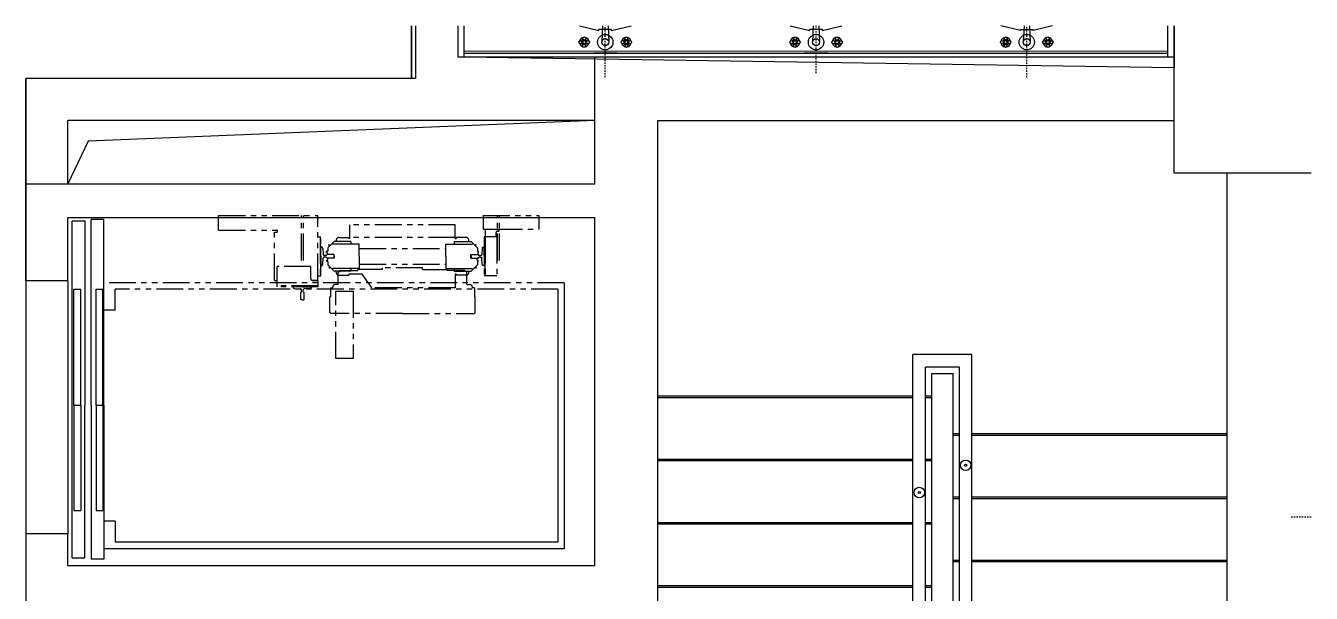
# Model space of a CAD drawing. Header units: millimetres. Extents: x 1372008 to 1411040, y -1003 to 26332.
# Drawn here: x 1385665 to 1391765, y 23640 to 26332 of the extents above; entities that cross this region are included whole.
import ezdxf

# ---------------------------------------------------------------- set-up
doc = ezdxf.new("R2010")
doc.units = ezdxf.units.MM
doc.linetypes.add('DASHDOT2', pattern=[12.7, 6.35, -3.175, 0, -3.175])
doc.linetypes.add('PHANTOMX2', pattern=[127, 63.5, -12.7, 12.7, -12.7, 12.7, -12.7])
for name, color, linetype in [('Baca', 7, 'Continuous'), ('Divar-komek', 7, 'Continuous'), ('Kafel', 7, 'Continuous'), ('Lift', 7, 'Continuous'), ('Meheccer', 7, 'Continuous'), ('Pillekan', 7, 'Continuous'), ('plita 2', 7, 'Continuous'), ('Santexnika', 7, 'Continuous'), ('sutun1', 7, 'Continuous')]:
    doc.layers.add(name, color=color, linetype=linetype)
doc.layers.add('Guzgu', color=165, linetype='Continuous', lineweight=5, true_color=0x385ca8)

msp = doc.modelspace()

# ---------------------------------------------------------------- linework, layer by layer
at = {"layer": 'Baca'}
msp.add_lwpolyline([(1388365.2, 25882.4), (1385961.3, 25784.4), (1385865.2, 25582.4)], dxfattribs=at)
at = {"layer": 'Divar-komek'}
for p, q in [((1387515.2, 26332.4), (1387515.2, 26082.4)), ((1387715.2, 26332.4), (1387715.2, 26182.4)), ((1388365.2, 26182.4), (1387715.2, 26182.4)), ((1387515.2, 26082.4), (1385665.2, 26082.4)), ((1385665.2, 25582.4), (1385665.2, 26082.4)), ((1388365.2, 25882.4), (1385865.2, 25882.4)), ((1385865.2, 25582.4), (1385865.2, 25882.4))]:
    msp.add_line(p, q, dxfattribs=at)
at = {"layer": 'Guzgu'}
msp.add_line((1391085.2, 26212.4), (1387745.2, 26212.4), dxfattribs=at)
at = {"layer": 'Kafel'}
for p, q in [((1387495.2, 26082.4), (1387495.2, 26332.4)), ((1387745.2, 26182.4), (1387745.2, 26332.4)), ((1391085.2, 26182.4), (1391085.2, 26332.4))]:
    msp.add_line(p, q, dxfattribs=at)
at = {"layer": 'Lift'}
for p, q in [((1385885.2, 25407.4), (1385945.2, 25407.4)), ((1385885.2, 23807.4), (1385885.2, 25407.4)), ((1385945.2, 25407.4), (1385945.2, 24532.4)), ((1386035.2, 25412.4), (1385975.2, 25412.4)), ((1385975.2, 24532.4), (1385975.2, 25412.4)), ((1386035.2, 24532.4), (1386035.2, 25412.4)), ((1386580.7, 25362.4), (1386580.7, 25432.4)), ((1385894.2, 24532.4), (1385894.2, 25082.4)), ((1385894.2, 25082.4), (1385926.2, 25082.4)), ((1385926.2, 24532.4), (1385926.2, 25082.4)), ((1385999.2, 25082.4), (1386031.2, 25082.4)), ((1385999.2, 24532.4), (1385999.2, 25082.4)), ((1386031.2, 24532.4), (1386031.2, 25082.4)), ((1386090.2, 24982.4), (1386090.2, 25082.4)), ((1388190.2, 25082.4), (1388190.2, 23882.4)), ((1388220.2, 25113.4), (1388220.2, 23851.4)), ((1386090.2, 24982.4), (1386035.2, 24982.4)), ((1385894.2, 24532.4), (1385894.2, 24032.4)), ((1385894.2, 24532.4), (1385926.2, 24532.4)), ((1385926.2, 24532.4), (1385926.2, 24032.4)), ((1385945.2, 23807.4), (1385945.2, 24532.4)), ((1385975.2, 24532.4), (1385975.2, 23802.4)), ((1385999.2, 24532.4), (1386031.2, 24532.4)), ((1385999.2, 24532.4), (1385999.2, 24032.4)), ((1386031.2, 24532.4), (1386031.2, 24032.4)), ((1386035.2, 24532.4), (1386035.2, 23802.4)), ((1385894.2, 24032.4), (1385926.2, 24032.4)), ((1385999.2, 24032.4), (1386031.2, 24032.4)), ((1386090.2, 23982.4), (1386035.2, 23982.4)), ((1386090.2, 23982.4), (1386090.2, 23882.4)), ((1388220.2, 23851.4), (1386035.2, 23851.4)), ((1388190.2, 23882.4), (1386090.2, 23882.4)), ((1385885.2, 23807.4), (1385945.2, 23807.4)), ((1386035.2, 23802.4), (1385975.2, 23802.4))]:
    msp.add_line(p, q, dxfattribs=at)
at = {"layer": 'Lift', "linetype": 'PHANTOMX2', "ltscale": 2}
for p, q in [((1386580.7, 25432.4), (1387050.7, 25432.4)), ((1386973.2, 25219.1), (1386973.2, 25432.4)), ((1386983.2, 25219.1), (1386983.2, 25432.4)), ((1387050.7, 25124.4), (1387050.7, 25432.4)), ((1387703.2, 25388.4), (1387203.2, 25388.4)), ((1387203.2, 25322.4), (1387203.2, 25388.4)), ((1387703.2, 25322.4), (1387703.2, 25388.4)), ((1387835.2, 25432.4), (1387835.2, 25367.4)), ((1387835.2, 25432.4), (1388100.2, 25432.4)), ((1387903.2, 25219.1), (1387903.2, 25432.4)), ((1387913.2, 25219.1), (1387913.2, 25432.4)), ((1388100.2, 25432.4), (1388100.2, 25367.4)), ((1386580.7, 25362.4), (1386855.7, 25362.4)), ((1386845.7, 25352.4), (1386855.7, 25352.4)), ((1386845.7, 25124.4), (1386845.7, 25352.4)), ((1387050.7, 25330.9), (1387066.2, 25330.9)), ((1387061.7, 25330.9), (1387061.7, 25145.9)), ((1387066.2, 25145.9), (1387066.2, 25330.9)), ((1387153.2, 25328.4), (1387198.2, 25328.4)), ((1387198.2, 25328.4), (1387198.2, 25322.4)), ((1387203.2, 25322.4), (1387198.2, 25322.4)), ((1387703.2, 25328.4), (1387203.2, 25328.4)), ((1387203.2, 25322.4), (1387203.2, 25328.4)), ((1387703.2, 25322.4), (1387703.2, 25328.4)), ((1387703.2, 25322.4), (1387708.2, 25322.4)), ((1387708.2, 25328.4), (1387708.2, 25322.4)), ((1387753.2, 25328.4), (1387708.2, 25328.4)), ((1387835.2, 25367.4), (1387845.2, 25367.4)), ((1387840.2, 25330.9), (1387840.2, 25145.9)), ((1387845.2, 25330.9), (1387840.2, 25330.9)), ((1387844.7, 25145.9), (1387844.7, 25330.9)), ((1387845.2, 25367.4), (1387845.2, 25330.9)), ((1387845.2, 25367.4), (1387895.2, 25367.4)), ((1387895.2, 25330.9), (1387845.2, 25330.9)), ((1387845.2, 25330.9), (1387845.2, 25148.4)), ((1387895.2, 25367.4), (1388100.2, 25367.4)), ((1387895.2, 25347.4), (1387895.2, 25330.9)), ((1387900.2, 25330.9), (1387895.2, 25330.9)), ((1387900.2, 25330.9), (1387900.2, 25145.9)), ((1387905.2, 25357.4), (1387910.2, 25357.4)), ((1387910.2, 25367.4), (1387910.2, 25357.4)), ((1387066.2, 25238.4), (1387066.2, 25282.9)), ((1387066.2, 25282.9), (1387066.7, 25282.9)), ((1387074.7, 25275.5), (1387076.9, 25247)), ((1387098.2, 25262.9), (1387093.2, 25262.9)), ((1387093.2, 25256.9), (1387093.2, 25262.9)), ((1387096.2, 25256.9), (1387093.2, 25256.9)), ((1387096.2, 25256.9), (1387096.2, 25246.9)), ((1387098.2, 25278.4), (1387128.2, 25308.4)), ((1387098.2, 25278.4), (1387098.2, 25262.9)), ((1387248.2, 25295.9), (1387105.2, 25295.9)), ((1387105.2, 25285.4), (1387105.2, 25295.9)), ((1387208.2, 25308.4), (1387128.2, 25308.4)), ((1387138.2, 25308.4), (1387138.2, 25313.4)), ((1387208.2, 25308.4), (1387208.2, 25295.9)), ((1387248.2, 25238.4), (1387248.2, 25295.9)), ((1387248.2, 25275.9), (1387658.2, 25275.9)), ((1387658.2, 25238.4), (1387658.2, 25295.9)), ((1387658.2, 25295.9), (1387801.2, 25295.9)), ((1387698.2, 25308.4), (1387698.2, 25295.9)), ((1387698.2, 25308.4), (1387778.2, 25308.4)), ((1387768.2, 25308.4), (1387768.2, 25313.4)), ((1387808.2, 25278.4), (1387778.2, 25308.4)), ((1387801.2, 25285.4), (1387801.2, 25295.9)), ((1387808.2, 25278.4), (1387808.2, 25262.9)), ((1387808.2, 25262.9), (1387813.2, 25262.9)), ((1387810.2, 25256.9), (1387810.2, 25246.9)), ((1387810.2, 25256.9), (1387813.2, 25256.9)), ((1387813.2, 25256.9), (1387813.2, 25262.9)), ((1387831.7, 25275.5), (1387829.5, 25247)), ((1387840.2, 25282.9), (1387839.7, 25282.9)), ((1387840.2, 25238.4), (1387840.2, 25282.9)), ((1387066.2, 25238.4), (1387066.2, 25193.9)), ((1387066.2, 25193.9), (1387066.7, 25193.9)), ((1387074.7, 25201.2), (1387076.9, 25229.8)), ((1387090.9, 25242.4), (1387081.9, 25242.4)), ((1387090.9, 25234.4), (1387081.9, 25234.4)), ((1387094.8, 25246.3), (1387090.9, 25242.4)), ((1387094.8, 25230.4), (1387090.9, 25234.4)), ((1387099.2, 25219.9), (1387094.2, 25219.9)), ((1387094.2, 25213.9), (1387094.2, 25219.9)), ((1387098.2, 25213.9), (1387094.2, 25213.9)), ((1387127.2, 25246.3), (1387094.8, 25246.3)), ((1387127.2, 25230.4), (1387094.8, 25230.4)), ((1387129.2, 25246.9), (1387096.2, 25246.9)), ((1387098.2, 25213.9), (1387098.2, 25198.4)), ((1387098.2, 25198.4), (1387128.2, 25168.4)), ((1387129.2, 25229.9), (1387099.2, 25229.9)), ((1387099.2, 25223.4), (1387099.2, 25229.9)), ((1387099.2, 25219.9), (1387099.2, 25223.4)), ((1387127.2, 25246.3), (1387128.2, 25245.3)), ((1387127.2, 25230.4), (1387128.2, 25231.4)), ((1387128.2, 25238.4), (1387128.2, 25245.3)), ((1387128.2, 25238.4), (1387128.2, 25231.4)), ((1387129.2, 25229.9), (1387129.2, 25246.9)), ((1387248.2, 25238.4), (1387248.2, 25180.9)), ((1387248.2, 25200.9), (1387658.2, 25200.9)), ((1387658.2, 25238.4), (1387658.2, 25180.9)), ((1387777.2, 25246.9), (1387810.2, 25246.9)), ((1387777.2, 25229.9), (1387777.2, 25246.9)), ((1387777.2, 25229.9), (1387807.2, 25229.9)), ((1387779.2, 25246.3), (1387778.2, 25245.3)), ((1387778.2, 25238.4), (1387778.2, 25245.3)), ((1387778.2, 25238.4), (1387778.2, 25231.4)), ((1387779.2, 25230.4), (1387778.2, 25231.4)), ((1387808.2, 25198.4), (1387778.2, 25168.4)), ((1387779.2, 25246.3), (1387811.6, 25246.3)), ((1387779.2, 25230.4), (1387811.6, 25230.4)), ((1387807.2, 25223.4), (1387807.2, 25229.9)), ((1387807.2, 25219.9), (1387807.2, 25223.4)), ((1387807.2, 25219.9), (1387812.2, 25219.9)), ((1387808.2, 25213.9), (1387808.2, 25198.4)), ((1387808.2, 25213.9), (1387812.2, 25213.9)), ((1387811.6, 25246.3), (1387815.5, 25242.4)), ((1387811.6, 25230.4), (1387815.5, 25234.4)), ((1387812.2, 25213.9), (1387812.2, 25219.9)), ((1387815.5, 25242.4), (1387824.5, 25242.4)), ((1387815.5, 25234.4), (1387824.5, 25234.4)), ((1387831.7, 25201.2), (1387829.5, 25229.8)), ((1387840.2, 25193.9), (1387839.7, 25193.9)), ((1387840.2, 25238.4), (1387840.2, 25193.9)), ((1387018.2, 25189.4), (1386858.2, 25189.4)), ((1386858.2, 25094.4), (1386858.2, 25189.4)), ((1387018.2, 25131.4), (1387018.2, 25189.4)), ((1387050.7, 25145.9), (1387066.2, 25145.9)), ((1387105.2, 25191.4), (1387105.2, 25180.9)), ((1387248.2, 25180.9), (1387105.2, 25180.9)), ((1387208.2, 25168.4), (1387128.2, 25168.4)), ((1387138.2, 25163.4), (1387138.2, 25168.4)), ((1387148.2, 25104.4), (1387148.2, 25161.9)), ((1387153.2, 25166.9), (1387157.3, 25166.9)), ((1387153.2, 25148.4), (1387198.2, 25148.4)), ((1387157.3, 25170.4), (1387157.3, 25166.9)), ((1387157.3, 25170.4), (1387241.3, 25170.4)), ((1387261, 25154.4), (1387198.2, 25154.4)), ((1387198.2, 25154.4), (1387198.2, 25148.4)), ((1387208.2, 25180.9), (1387208.2, 25168.4)), ((1387241.3, 25174.9), (1387241.8, 25175.4)), ((1387241.3, 25170.4), (1387241.3, 25174.9)), ((1387358.2, 25175.4), (1387241.8, 25175.4)), ((1387308.2, 25088.4), (1387261, 25154.4)), ((1387548.2, 25183.4), (1387358.2, 25183.4)), ((1387358.2, 25175.4), (1387358.2, 25183.4)), ((1387548.2, 25175.4), (1387548.2, 25183.4)), ((1387548.2, 25175.4), (1387664.6, 25175.4)), ((1387658.2, 25180.9), (1387801.2, 25180.9)), ((1387665.1, 25174.9), (1387664.6, 25175.4)), ((1387665.1, 25170.4), (1387665.1, 25174.9)), ((1387749.1, 25170.4), (1387665.1, 25170.4)), ((1387698.2, 25180.9), (1387698.2, 25168.4)), ((1387698.2, 25168.4), (1387778.2, 25168.4)), ((1387703.2, 25154.4), (1387703.2, 25088.4)), ((1387708.2, 25154.4), (1387703.2, 25154.4)), ((1387708.2, 25154.4), (1387708.2, 25148.4)), ((1387753.2, 25148.4), (1387708.2, 25148.4)), ((1387749.1, 25170.4), (1387749.1, 25166.9)), ((1387753.2, 25166.9), (1387749.1, 25166.9)), ((1387758.2, 25104.4), (1387758.2, 25161.9)), ((1387768.2, 25163.4), (1387768.2, 25168.4)), ((1387801.2, 25191.4), (1387801.2, 25180.9)), ((1387900.2, 25145.9), (1387840.2, 25145.9)), ((1388220.2, 25113.4), (1386035.2, 25113.4)), ((1388190.2, 25082.4), (1386090.2, 25082.4)), ((1386845.7, 25124.4), (1386858.2, 25124.4)), ((1387053.2, 25098.9), (1386858.2, 25098.9)), ((1387053.2, 25094.4), (1386858.2, 25094.4)), ((1386978.2, 25094.4), (1386933.7, 25094.4)), ((1386933.7, 25094.4), (1386933.7, 25093.8)), ((1386941.1, 25085.9), (1386969.6, 25083.6)), ((1386974.2, 25069.7), (1386974.2, 25078.6)), ((1386978.2, 25094.4), (1387022.7, 25094.4)), ((1386982.2, 25069.7), (1386982.2, 25078.6)), ((1387015.3, 25085.9), (1386986.8, 25083.6)), ((1387022.7, 25094.4), (1387022.7, 25093.8)), ((1387053.2, 25124.4), (1387025.2, 25124.4)), ((1387025.7, 25124.4), (1387050.7, 25124.4)), ((1387053.2, 25094.4), (1387053.2, 25124.4)), ((1387111.2, 25089.4), (1387111.2, 25064.7)), ((1387111.2, 25089.4), (1387120.7, 25089.4)), ((1387148.2, 25104.4), (1387135.7, 25104.4)), ((1387703.2, 25088.4), (1387308.2, 25088.4)), ((1387758.2, 25104.4), (1387770.7, 25104.4)), ((1387795.2, 25089.4), (1387785.7, 25089.4)), ((1387795.2, 25089.4), (1387795.2, 25064.7)), ((1386970.3, 25065.8), (1386974.2, 25069.7)), ((1386970.3, 25033.4), (1386970.3, 25065.8)), ((1386970.3, 25033.4), (1386971.3, 25032.4)), ((1386978.2, 25032.4), (1386971.3, 25032.4)), ((1386978.2, 25032.4), (1386985.1, 25032.4)), ((1386986.1, 25065.8), (1386982.2, 25069.7)), ((1386986.1, 25033.4), (1386985.1, 25032.4)), ((1386986.1, 25033.4), (1386986.1, 25065.8)), ((1387111.2, 25046.7), (1387108.2, 25046.7)), ((1387108.2, 24969.7), (1387108.2, 25046.7)), ((1387111.2, 25064.7), (1387111.2, 25046.7)), ((1387795.2, 25064.7), (1387795.2, 25046.7)), ((1387795.2, 25046.7), (1387798.2, 25046.7)), ((1387798.2, 24969.7), (1387798.2, 25046.7)), ((1387111.2, 24969.7), (1387108.2, 24969.7)), ((1387111.2, 24969.7), (1387111.2, 24966.7)), ((1387453.2, 24966.7), (1387111.2, 24966.7)), ((1387453.2, 24966.7), (1387795.2, 24966.7)), ((1387795.2, 24969.7), (1387795.2, 24966.7)), ((1387795.2, 24969.7), (1387798.2, 24969.7))]:
    msp.add_line(p, q, dxfattribs=at)
msp.add_lwpolyline([(1387136.7, 24753.4), (1387136.7, 25073.4), (1387219.7, 25073.4), (1387219.7, 24753.4)], close=True, dxfattribs=at)
for centre, radius, start, end in [((1386855.7, 25357.4), 5, -90, 90), ((1387153.2, 25313.4), 15, 109.47122, 180), ((1387153.2, 25313.4), 15, 90, 109.47122), ((1387753.2, 25313.4), 15, 0, 90), ((1387905.2, 25347.4), 10, 90, 180), ((1387066.7, 25274.9), 8, 4.51769, 90), ((1387066.7, 25201.9), 8, -90, -4.51769), ((1387081.9, 25247.4), 5, -175.48231, -90), ((1387081.9, 25229.4), 5, 90, 175.48231), ((1387153.2, 25163.4), 15, 180, -109.47122), ((1387153.2, 25161.9), 5, 90, 180), ((1387153.2, 25163.4), 15, -109.47122, -90), ((1387753.2, 25161.9), 5, 0, 90), ((1387753.2, 25163.4), 15, -90, 0), ((1386941.7, 25093.8), 8, 180, -94.51769), ((1386969.2, 25078.6), 5, 0, 85.48231), ((1386987.2, 25078.6), 5, 94.51769, 180), ((1387014.7, 25093.8), 8, -85.48231, 0), ((1387025.2, 25131.4), 7, 180, -90), ((1387135.7, 25089.4), 15, 90, 180), ((1387770.7, 25089.4), 15, 0, 90)]:
    msp.add_arc(centre, radius, start, end, dxfattribs=at)
at = {"layer": 'Lift', "linetype": 'PHANTOMX2', "ltscale": 2, "extrusion": (0, 0, -1)}
for centre, major_axis, start_param, end_param in [((1387839.7, 25274.9), (5.66, -5.66), 2.435043, 3.926991), ((1387824.5, 25247.4), (3.54, -3.54), 5.576636, 0.785398), ((1387824.5, 25229.4), (-3.54, -3.54), 2.356194, 3.848142), ((1387839.7, 25201.9), (5.66, -5.66), 0.785398, 2.277346)]:
    msp.add_ellipse(centre, major_axis=major_axis, ratio=1, start_param=start_param, end_param=end_param, dxfattribs=at)
at = {"layer": 'Meheccer'}
for p, q in [((1387745.2, 26202.4), (1391085.2, 26202.4)), ((1389875.2, 22610.5), (1389875.2, 24772.4)), ((1390155.2, 24772.4), (1389875.2, 24772.4)), ((1390155.2, 20892.4), (1390155.2, 24772.4)), ((1389935.2, 22657.9), (1389935.2, 24712.4)), ((1390095.2, 24712.4), (1389935.2, 24712.4)), ((1390095.2, 20952.4), (1390095.2, 24712.4))]:
    msp.add_line(p, q, dxfattribs=at)
for centre, radius in [((1390125.2, 24247.2), 25), ((1390125.2, 24247.2), 5), ((1389905.2, 24117.9), 25), ((1389905.2, 24117.9), 5)]:
    msp.add_circle(centre, radius, dxfattribs=at)
at = {"layer": 'Pillekan'}
for p, q in [((1389965.2, 22681.5), (1389965.2, 24682.4)), ((1389965.2, 24682.4), (1390065.2, 24682.4)), ((1390065.2, 20982.4), (1390065.2, 24682.4)), ((1389875.2, 24574.6), (1388665.2, 24574.6)), ((1389875.2, 24567.5), (1388665.2, 24567.5)), ((1389965.2, 24574.6), (1389935.2, 24574.6)), ((1389965.2, 24567.5), (1389935.2, 24567.5)), ((1390065.2, 24397.2), (1390095.2, 24397.2)), ((1390065.2, 24390.1), (1390095.2, 24390.1)), ((1390155.2, 24397.2), (1391365.2, 24397.2)), ((1390155.2, 24390.1), (1391365.2, 24390.1)), ((1389875.2, 24274.6), (1388665.2, 24274.6)), ((1389875.2, 24267.5), (1388665.2, 24267.5)), ((1389965.2, 24274.6), (1389935.2, 24274.6)), ((1389965.2, 24267.5), (1389935.2, 24267.5)), ((1390065.2, 24097.2), (1390095.2, 24097.2)), ((1390155.2, 24097.2), (1391365.2, 24097.2)), ((1390065.2, 24090.1), (1390095.2, 24090.1)), ((1390155.2, 24090.1), (1391365.2, 24090.1)), ((1389875.2, 23974.6), (1388665.2, 23974.6)), ((1389965.2, 23974.6), (1389935.2, 23974.6)), ((1389875.2, 23967.5), (1388665.2, 23967.5)), ((1389965.2, 23967.5), (1389935.2, 23967.5)), ((1390065.2, 23797.2), (1390095.2, 23797.2)), ((1390065.2, 23790.1), (1390095.2, 23790.1)), ((1390155.2, 23797.2), (1391365.2, 23797.2)), ((1390155.2, 23790.1), (1391365.2, 23790.1)), ((1389875.2, 23674.6), (1388665.2, 23674.6)), ((1389965.2, 23674.6), (1389935.2, 23674.6)), ((1389875.2, 23667.5), (1388665.2, 23667.5)), ((1389965.2, 23667.5), (1389935.2, 23667.5))]:
    msp.add_line(p, q, dxfattribs=at)
at = {"layer": 'plita 2'}
msp.add_line((1385865.2, 25122.4), (1385865.2, 23922.4), dxfattribs=at)
at = {"layer": 'Santexnika'}
for p, q in [((1388445.3, 26314.6), (1388385.1, 26314.6)), ((1388385.1, 26310.2), (1388385.1, 26314.6)), ((1388445.3, 26314.6), (1388385.1, 26314.6)), ((1388385.1, 26310.2), (1388385.1, 26314.6)), ((1388445.3, 26314.6), (1388385.1, 26314.6)), ((1388385.1, 26310.2), (1388385.1, 26314.6)), ((1388445.3, 26314.6), (1388385.1, 26314.6)), ((1388385.1, 26310.2), (1388385.1, 26314.6)), ((1388445.3, 26314.6), (1388385.1, 26314.6)), ((1388385.1, 26310.2), (1388385.1, 26314.6)), ((1388445.3, 26314.6), (1388385.1, 26314.6)), ((1388385.1, 26310.2), (1388385.1, 26314.6)), ((1388445.3, 26314.6), (1388385.1, 26314.6)), ((1388385.1, 26310.2), (1388385.1, 26314.6)), ((1388445.3, 26314.6), (1388385.1, 26314.6)), ((1388385.1, 26310.2), (1388385.1, 26314.6)), ((1388402.1, 26332.4), (1388398.7, 26254.4)), ((1388402.1, 26332.4), (1388398.7, 26254.4)), ((1388402.1, 26332.4), (1388398.7, 26254.4)), ((1388402.1, 26332.4), (1388398.7, 26254.4)), ((1388402.1, 26332.4), (1388398.7, 26254.4)), ((1388402.1, 26332.4), (1388398.7, 26254.4)), ((1388402.1, 26332.4), (1388398.7, 26254.4)), ((1388402.1, 26332.4), (1388398.7, 26254.4)), ((1388428.3, 26332.4), (1388431.7, 26254.4)), ((1388428.3, 26332.4), (1388431.7, 26254.4)), ((1388428.3, 26332.4), (1388431.7, 26254.4)), ((1388428.3, 26332.4), (1388431.7, 26254.4)), ((1388428.3, 26332.4), (1388431.7, 26254.4)), ((1388428.3, 26332.4), (1388431.7, 26254.4)), ((1388428.3, 26332.4), (1388431.7, 26254.4)), ((1388428.3, 26332.4), (1388431.7, 26254.4)), ((1388445.3, 26310.2), (1388445.3, 26314.6)), ((1388445.3, 26310.2), (1388445.3, 26314.6)), ((1388445.3, 26310.2), (1388445.3, 26314.6)), ((1388445.3, 26310.2), (1388445.3, 26314.6)), ((1388445.3, 26310.2), (1388445.3, 26314.6)), ((1388445.3, 26310.2), (1388445.3, 26314.6)), ((1388445.3, 26310.2), (1388445.3, 26314.6)), ((1388445.3, 26310.2), (1388445.3, 26314.6)), ((1389445.3, 26314.6), (1389385.1, 26314.6)), ((1389385.1, 26310.2), (1389385.1, 26314.6)), ((1389445.3, 26314.6), (1389385.1, 26314.6)), ((1389385.1, 26310.2), (1389385.1, 26314.6)), ((1389445.3, 26314.6), (1389385.1, 26314.6)), ((1389385.1, 26310.2), (1389385.1, 26314.6)), ((1389445.3, 26314.6), (1389385.1, 26314.6)), ((1389385.1, 26310.2), (1389385.1, 26314.6)), ((1389445.3, 26314.6), (1389385.1, 26314.6)), ((1389385.1, 26310.2), (1389385.1, 26314.6)), ((1389445.3, 26314.6), (1389385.1, 26314.6)), ((1389385.1, 26310.2), (1389385.1, 26314.6)), ((1389445.3, 26314.6), (1389385.1, 26314.6)), ((1389385.1, 26310.2), (1389385.1, 26314.6)), ((1389445.3, 26314.6), (1389385.1, 26314.6)), ((1389385.1, 26310.2), (1389385.1, 26314.6)), ((1389402.1, 26332.4), (1389398.7, 26254.4)), ((1389402.1, 26332.4), (1389398.7, 26254.4)), ((1389402.1, 26332.4), (1389398.7, 26254.4)), ((1389402.1, 26332.4), (1389398.7, 26254.4)), ((1389402.1, 26332.4), (1389398.7, 26254.4)), ((1389402.1, 26332.4), (1389398.7, 26254.4)), ((1389402.1, 26332.4), (1389398.7, 26254.4)), ((1389402.1, 26332.4), (1389398.7, 26254.4)), ((1389428.3, 26332.4), (1389431.7, 26254.4)), ((1389428.3, 26332.4), (1389431.7, 26254.4)), ((1389428.3, 26332.4), (1389431.7, 26254.4)), ((1389428.3, 26332.4), (1389431.7, 26254.4)), ((1389428.3, 26332.4), (1389431.7, 26254.4)), ((1389428.3, 26332.4), (1389431.7, 26254.4)), ((1389428.3, 26332.4), (1389431.7, 26254.4)), ((1389428.3, 26332.4), (1389431.7, 26254.4)), ((1389445.3, 26310.2), (1389445.3, 26314.6)), ((1389445.3, 26310.2), (1389445.3, 26314.6)), ((1389445.3, 26310.2), (1389445.3, 26314.6)), ((1389445.3, 26310.2), (1389445.3, 26314.6)), ((1389445.3, 26310.2), (1389445.3, 26314.6)), ((1389445.3, 26310.2), (1389445.3, 26314.6)), ((1389445.3, 26310.2), (1389445.3, 26314.6)), ((1389445.3, 26310.2), (1389445.3, 26314.6)), ((1390385.1, 26314.6), (1390445.3, 26314.6)), ((1390385.1, 26310.2), (1390385.1, 26314.6)), ((1390385.1, 26314.6), (1390445.3, 26314.6)), ((1390385.1, 26310.2), (1390385.1, 26314.6)), ((1390385.1, 26314.6), (1390445.3, 26314.6)), ((1390385.1, 26310.2), (1390385.1, 26314.6)), ((1390385.1, 26314.6), (1390445.3, 26314.6)), ((1390385.1, 26310.2), (1390385.1, 26314.6)), ((1390385.1, 26314.6), (1390445.3, 26314.6)), ((1390385.1, 26310.2), (1390385.1, 26314.6)), ((1390385.1, 26314.6), (1390445.3, 26314.6)), ((1390385.1, 26310.2), (1390385.1, 26314.6)), ((1390385.1, 26314.6), (1390445.3, 26314.6)), ((1390385.1, 26310.2), (1390385.1, 26314.6)), ((1390385.1, 26314.6), (1390445.3, 26314.6)), ((1390385.1, 26310.2), (1390385.1, 26314.6)), ((1390402.1, 26332.4), (1390398.7, 26254.4)), ((1390402.1, 26332.4), (1390398.7, 26254.4)), ((1390402.1, 26332.4), (1390398.7, 26254.4)), ((1390402.1, 26332.4), (1390398.7, 26254.4)), ((1390402.1, 26332.4), (1390398.7, 26254.4)), ((1390402.1, 26332.4), (1390398.7, 26254.4)), ((1390402.1, 26332.4), (1390398.7, 26254.4)), ((1390402.1, 26332.4), (1390398.7, 26254.4)), ((1390428.3, 26332.4), (1390431.7, 26254.4)), ((1390428.3, 26332.4), (1390431.7, 26254.4)), ((1390428.3, 26332.4), (1390431.7, 26254.4)), ((1390428.3, 26332.4), (1390431.7, 26254.4)), ((1390428.3, 26332.4), (1390431.7, 26254.4)), ((1390428.3, 26332.4), (1390431.7, 26254.4)), ((1390428.3, 26332.4), (1390431.7, 26254.4)), ((1390428.3, 26332.4), (1390431.7, 26254.4)), ((1390445.3, 26310.2), (1390445.3, 26314.6)), ((1390445.3, 26310.2), (1390445.3, 26314.6)), ((1390445.3, 26310.2), (1390445.3, 26314.6)), ((1390445.3, 26310.2), (1390445.3, 26314.6)), ((1390445.3, 26310.2), (1390445.3, 26314.6)), ((1390445.3, 26310.2), (1390445.3, 26314.6)), ((1390445.3, 26310.2), (1390445.3, 26314.6)), ((1390445.3, 26310.2), (1390445.3, 26314.6)), ((1388303.6, 26250), (1388307.6, 26250)), ((1388304.1, 26257.8), (1388307.6, 26257.8)), ((1388307.6, 26246.7), (1388307.6, 26262)), ((1388322.8, 26262), (1388307.6, 26262)), ((1388322.8, 26246.7), (1388307.6, 26246.7)), ((1388311.7, 26265.9), (1388311.7, 26262)), ((1388311.7, 26243.7), (1388311.7, 26246.7)), ((1388319.5, 26265.5), (1388319.5, 26262)), ((1388319.5, 26242.1), (1388319.5, 26246.7)), ((1388322.8, 26246.7), (1388322.8, 26262)), ((1388326.3, 26257.8), (1388322.8, 26257.8)), ((1388326.8, 26250), (1388322.8, 26250)), ((1388503.6, 26250), (1388507.6, 26250)), ((1388504.1, 26257.8), (1388507.6, 26257.8)), ((1388507.6, 26246.7), (1388507.6, 26262)), ((1388507.6, 26262), (1388522.8, 26262)), ((1388507.6, 26246.7), (1388522.8, 26246.7)), ((1388510.9, 26265.5), (1388510.9, 26262)), ((1388510.9, 26242.1), (1388510.9, 26246.7)), ((1388518.7, 26265.9), (1388518.7, 26262)), ((1388518.7, 26243.7), (1388518.7, 26246.7)), ((1388522.8, 26246.7), (1388522.8, 26262)), ((1388526.3, 26257.8), (1388522.8, 26257.8)), ((1388526.8, 26250), (1388522.8, 26250)), ((1389303.6, 26250), (1389307.6, 26250)), ((1389304.1, 26257.8), (1389307.6, 26257.8)), ((1389307.6, 26246.7), (1389307.6, 26262)), ((1389322.8, 26262), (1389307.6, 26262)), ((1389322.8, 26246.7), (1389307.6, 26246.7)), ((1389311.7, 26265.9), (1389311.7, 26262)), ((1389311.7, 26243.7), (1389311.7, 26246.7)), ((1389319.5, 26265.5), (1389319.5, 26262)), ((1389319.5, 26242.1), (1389319.5, 26246.7)), ((1389322.8, 26246.7), (1389322.8, 26262)), ((1389326.3, 26257.8), (1389322.8, 26257.8)), ((1389326.8, 26250), (1389322.8, 26250)), ((1389503.6, 26250), (1389507.6, 26250)), ((1389504.1, 26257.8), (1389507.6, 26257.8)), ((1389507.6, 26246.7), (1389507.6, 26262)), ((1389507.6, 26262), (1389522.8, 26262)), ((1389507.6, 26246.7), (1389522.8, 26246.7)), ((1389510.9, 26265.5), (1389510.9, 26262)), ((1389510.9, 26242.1), (1389510.9, 26246.7)), ((1389518.7, 26265.9), (1389518.7, 26262)), ((1389518.7, 26243.7), (1389518.7, 26246.7)), ((1389522.8, 26246.7), (1389522.8, 26262)), ((1389526.3, 26257.8), (1389522.8, 26257.8)), ((1389526.8, 26250), (1389522.8, 26250)), ((1390303.6, 26250), (1390307.6, 26250)), ((1390304.1, 26257.8), (1390307.6, 26257.8)), ((1390307.6, 26246.7), (1390307.6, 26262)), ((1390322.8, 26262), (1390307.6, 26262)), ((1390322.8, 26246.7), (1390307.6, 26246.7)), ((1390311.7, 26265.9), (1390311.7, 26262)), ((1390311.7, 26243.7), (1390311.7, 26246.7)), ((1390319.5, 26265.5), (1390319.5, 26262)), ((1390319.5, 26242.1), (1390319.5, 26246.7)), ((1390322.8, 26246.7), (1390322.8, 26262)), ((1390326.3, 26257.8), (1390322.8, 26257.8)), ((1390326.8, 26250), (1390322.8, 26250)), ((1390503.6, 26250), (1390507.6, 26250)), ((1390504.1, 26257.8), (1390507.6, 26257.8)), ((1390507.6, 26246.7), (1390507.6, 26262)), ((1390507.6, 26262), (1390522.8, 26262)), ((1390507.6, 26246.7), (1390522.8, 26246.7)), ((1390510.9, 26265.5), (1390510.9, 26262)), ((1390510.9, 26242.1), (1390510.9, 26246.7)), ((1390518.7, 26265.9), (1390518.7, 26262)), ((1390518.7, 26243.7), (1390518.7, 26246.7)), ((1390522.8, 26246.7), (1390522.8, 26262)), ((1390526.3, 26257.8), (1390522.8, 26257.8)), ((1390526.8, 26250), (1390522.8, 26250)), ((1388471, 26202.4), (1388360.8, 26202.4)), ((1389471, 26202.4), (1389360.8, 26202.4)), ((1390359.4, 26202.4), (1390469.6, 26202.4))]:
    msp.add_line(p, q, dxfattribs=at)
at = {"layer": 'Santexnika', "color": 26, "linetype": 'DASHDOT2', "true_color": 0x791e15}
for p, q in [((1388415.2, 26088), (1388415.2, 26332.4)), ((1388415.2, 26088), (1388415.2, 26332.4)), ((1388415.2, 26088), (1388415.2, 26332.4)), ((1388415.2, 26088), (1388415.2, 26332.4)), ((1388415.2, 26088), (1388415.2, 26332.4)), ((1388415.2, 26088), (1388415.2, 26332.4)), ((1388415.2, 26088), (1388415.2, 26332.4)), ((1388415.2, 26088), (1388415.2, 26332.4)), ((1389415.2, 26108), (1389415.2, 26332.4)), ((1389415.2, 26108), (1389415.2, 26332.4)), ((1389415.2, 26108), (1389415.2, 26332.4)), ((1389415.2, 26108), (1389415.2, 26332.4)), ((1389415.2, 26108), (1389415.2, 26332.4)), ((1389415.2, 26108), (1389415.2, 26332.4)), ((1389415.2, 26108), (1389415.2, 26332.4)), ((1389415.2, 26108), (1389415.2, 26332.4)), ((1390415.2, 26088), (1390415.2, 26332.4)), ((1390415.2, 26088), (1390415.2, 26332.4)), ((1390415.2, 26088), (1390415.2, 26332.4)), ((1390415.2, 26088), (1390415.2, 26332.4)), ((1390415.2, 26088), (1390415.2, 26332.4)), ((1390415.2, 26088), (1390415.2, 26332.4)), ((1390415.2, 26088), (1390415.2, 26332.4)), ((1390415.2, 26088), (1390415.2, 26332.4)), ((1391669, 24002.4), (1391765.2, 24002.4)), ((1391669, 24002.4), (1391765.2, 24002.4)), ((1391669, 24002.4), (1391765.2, 24002.4)), ((1391669, 24002.4), (1391765.2, 24002.4)), ((1391669, 24002.4), (1391765.2, 24002.4)), ((1391669, 24002.4), (1391765.2, 24002.4)), ((1391669, 24002.4), (1391765.2, 24002.4)), ((1391669, 24002.4), (1391765.2, 24002.4))]:
    msp.add_line(p, q, dxfattribs=at)
at = {"layer": 'Santexnika'}
for points in [[(1388292.6, 26332.4), (1388385.1, 26310.2)], [(1388292.6, 26332.4), (1388385.1, 26310.2)], [(1388292.6, 26332.4), (1388385.1, 26310.2)], [(1388292.6, 26332.4), (1388385.1, 26310.2)], [(1388292.6, 26332.4), (1388385.1, 26310.2)], [(1388292.6, 26332.4), (1388385.1, 26310.2)], [(1388292.6, 26332.4), (1388385.1, 26310.2)], [(1388292.6, 26332.4), (1388385.1, 26310.2)], [(1388445.3, 26310.2), (1388537.8, 26332.4)], [(1388445.3, 26310.2), (1388537.8, 26332.4)], [(1388445.3, 26310.2), (1388537.8, 26332.4)], [(1388445.3, 26310.2), (1388537.8, 26332.4)], [(1388445.3, 26310.2), (1388537.8, 26332.4)], [(1388445.3, 26310.2), (1388537.8, 26332.4)], [(1388445.3, 26310.2), (1388537.8, 26332.4)], [(1388445.3, 26310.2), (1388537.8, 26332.4)], [(1389292.6, 26332.4), (1389385.1, 26310.2)], [(1389292.6, 26332.4), (1389385.1, 26310.2)], [(1389292.6, 26332.4), (1389385.1, 26310.2)], [(1389292.6, 26332.4), (1389385.1, 26310.2)], [(1389292.6, 26332.4), (1389385.1, 26310.2)], [(1389292.6, 26332.4), (1389385.1, 26310.2)], [(1389292.6, 26332.4), (1389385.1, 26310.2)], [(1389292.6, 26332.4), (1389385.1, 26310.2)], [(1389445.3, 26310.2), (1389537.8, 26332.4)], [(1389445.3, 26310.2), (1389537.8, 26332.4)], [(1389445.3, 26310.2), (1389537.8, 26332.4)], [(1389445.3, 26310.2), (1389537.8, 26332.4)], [(1389445.3, 26310.2), (1389537.8, 26332.4)], [(1389445.3, 26310.2), (1389537.8, 26332.4)], [(1389445.3, 26310.2), (1389537.8, 26332.4)], [(1389445.3, 26310.2), (1389537.8, 26332.4)], [(1390385.1, 26310.2), (1390292.6, 26332.4)], [(1390385.1, 26310.2), (1390292.6, 26332.4)], [(1390385.1, 26310.2), (1390292.6, 26332.4)], [(1390385.1, 26310.2), (1390292.6, 26332.4)], [(1390385.1, 26310.2), (1390292.6, 26332.4)], [(1390385.1, 26310.2), (1390292.6, 26332.4)], [(1390385.1, 26310.2), (1390292.6, 26332.4)], [(1390385.1, 26310.2), (1390292.6, 26332.4)], [(1390537.8, 26332.4), (1390445.3, 26310.2)], [(1390537.8, 26332.4), (1390445.3, 26310.2)], [(1390537.8, 26332.4), (1390445.3, 26310.2)], [(1390537.8, 26332.4), (1390445.3, 26310.2)], [(1390537.8, 26332.4), (1390445.3, 26310.2)], [(1390537.8, 26332.4), (1390445.3, 26310.2)], [(1390537.8, 26332.4), (1390445.3, 26310.2)], [(1390537.8, 26332.4), (1390445.3, 26310.2)]]:
    msp.add_lwpolyline(points, dxfattribs=at)
for centre, radius in [((1388297.6, 26254.4), 7.36), ((1388314.4, 26236.8), 7.36), ((1388315.2, 26254.4), 7.71), ((1388316, 26271.9), 7.36), ((1388332.8, 26254.4), 7.36), ((1388415.2, 26254.4), 36.4), ((1388415.2, 26254.4), 36.4), ((1388415.2, 26254.4), 36.4), ((1388415.2, 26254.4), 36.4), ((1388415.2, 26254.4), 36.4), ((1388415.2, 26254.4), 36.4), ((1388415.2, 26254.4), 36.4), ((1388415.2, 26254.4), 36.4), ((1388415.2, 26254.4), 16.5), ((1388497.6, 26254.4), 7.36), ((1388514.4, 26271.9), 7.36), ((1388515.2, 26254.4), 7.71), ((1388516, 26236.8), 7.36), ((1388532.8, 26254.4), 7.36), ((1389297.6, 26254.4), 7.36), ((1389314.4, 26236.8), 7.36), ((1389315.2, 26254.4), 7.71), ((1389316, 26271.9), 7.36), ((1389332.8, 26254.4), 7.36), ((1389415.2, 26254.4), 36.4), ((1389415.2, 26254.4), 36.4), ((1389415.2, 26254.4), 36.4), ((1389415.2, 26254.4), 36.4), ((1389415.2, 26254.4), 36.4), ((1389415.2, 26254.4), 36.4), ((1389415.2, 26254.4), 36.4), ((1389415.2, 26254.4), 36.4), ((1389415.2, 26254.4), 16.5), ((1389497.6, 26254.4), 7.36), ((1389514.4, 26271.9), 7.36), ((1389515.2, 26254.4), 7.71), ((1389516, 26236.8), 7.36), ((1389532.8, 26254.4), 7.36), ((1390297.6, 26254.4), 7.36), ((1390314.4, 26236.8), 7.36), ((1390315.2, 26254.4), 7.71), ((1390316, 26271.9), 7.36), ((1390332.8, 26254.4), 7.36), ((1390415.2, 26254.4), 36.4), ((1390415.2, 26254.4), 36.4), ((1390415.2, 26254.4), 36.4), ((1390415.2, 26254.4), 36.4), ((1390415.2, 26254.4), 36.4), ((1390415.2, 26254.4), 36.4), ((1390415.2, 26254.4), 36.4), ((1390415.2, 26254.4), 36.4), ((1390415.2, 26254.4), 16.5), ((1390497.6, 26254.4), 7.36), ((1390514.4, 26271.9), 7.36), ((1390515.2, 26254.4), 7.71), ((1390516, 26236.8), 7.36), ((1390532.8, 26254.4), 7.36)]:
    msp.add_circle(centre, radius, dxfattribs=at)
for centre, radius, start, end in [((1388315.2, 26254.4), 22.8, 102.42013, 165.09696), ((1388315.2, 26254.4), 22.8, -165.09594, -107.38594), ((1388315.2, 26254.4), 14, 111.26156, 156.25554), ((1388315.2, 26254.4), 14, -156.25451, -116.22737), ((1388315.2, 26254.4), 22.8, -77.57884, -14.90406), ((1388315.2, 26254.4), 14, -68.73742, -23.74549), ((1388315.2, 26254.4), 14, 23.74446, 63.77161), ((1388315.2, 26254.4), 22.8, 14.90304, 72.61304), ((1388515.2, 26254.4), 22.8, 107.38696, 165.09696), ((1388515.2, 26254.4), 22.8, -165.09594, -102.42116), ((1388515.2, 26254.4), 14, 116.22839, 156.25554), ((1388515.2, 26254.4), 14, -156.25451, -111.26258), ((1388515.2, 26254.4), 22.8, 14.90304, 77.57987), ((1388515.2, 26254.4), 14, 23.74446, 68.73844), ((1388515.2, 26254.4), 14, -63.77263, -23.74549), ((1388515.2, 26254.4), 22.8, -72.61406, -14.90406), ((1389315.2, 26254.4), 22.8, 102.42013, 165.09696), ((1389315.2, 26254.4), 22.8, -165.09594, -107.38594), ((1389315.2, 26254.4), 14, 111.26156, 156.25554), ((1389315.2, 26254.4), 14, -156.25451, -116.22737), ((1389315.2, 26254.4), 22.8, -77.57884, -14.90406), ((1389315.2, 26254.4), 14, -68.73742, -23.74549), ((1389315.2, 26254.4), 14, 23.74446, 63.77161), ((1389315.2, 26254.4), 22.8, 14.90304, 72.61304), ((1389515.2, 26254.4), 22.8, 107.38696, 165.09696), ((1389515.2, 26254.4), 22.8, -165.09594, -102.42116), ((1389515.2, 26254.4), 14, 116.22839, 156.25554), ((1389515.2, 26254.4), 14, -156.25451, -111.26258), ((1389515.2, 26254.4), 22.8, 14.90304, 77.57987), ((1389515.2, 26254.4), 14, 23.74446, 68.73844), ((1389515.2, 26254.4), 14, -63.77263, -23.74549), ((1389515.2, 26254.4), 22.8, -72.61406, -14.90406), ((1390315.2, 26254.4), 22.8, 102.42013, 165.09696), ((1390315.2, 26254.4), 22.8, -165.09594, -107.38594), ((1390315.2, 26254.4), 14, 111.26156, 156.25554), ((1390315.2, 26254.4), 14, -156.25451, -116.22737), ((1390315.2, 26254.4), 22.8, -77.57884, -14.90406), ((1390315.2, 26254.4), 14, -68.73742, -23.74549), ((1390315.2, 26254.4), 14, 23.74446, 63.77161), ((1390315.2, 26254.4), 22.8, 14.90304, 72.61304), ((1390515.2, 26254.4), 22.8, 107.38696, 165.09696), ((1390515.2, 26254.4), 22.8, -165.09594, -102.42116), ((1390515.2, 26254.4), 14, 116.22839, 156.25554), ((1390515.2, 26254.4), 14, -156.25451, -111.26258), ((1390515.2, 26254.4), 22.8, 14.90304, 77.57987), ((1390515.2, 26254.4), 14, 23.74446, 68.73844), ((1390515.2, 26254.4), 14, -63.77263, -23.74549), ((1390515.2, 26254.4), 22.8, -72.61406, -14.90406)]:
    msp.add_arc(centre, radius, start, end, dxfattribs=at)
at = {"layer": 'sutun1', "color": 134}
for p, q in [((1387495.2, 26332.4), (1387495.2, 26082.4)), ((1387745.2, 26182.4), (1387745.2, 26332.4)), ((1391115.2, 26332.4), (1391115.2, 26132.4)), ((1391115.2, 26132.4), (1387745.2, 26182.4)), ((1387495.2, 26082.4), (1385665.2, 26082.4)), ((1385665.2, 26082.4), (1385665.2, 20652.4))]:
    msp.add_line(p, q, dxfattribs=at)
at = {"layer": 'sutun1'}
for p, q in [((1391115.2, 25632.4), (1391115.2, 26332.4)), ((1391115.2, 26182.4), (1388365.2, 26182.4)), ((1388365.2, 25582.4), (1388365.2, 26182.4)), ((1388665.2, 19952.4), (1388665.2, 25882.4)), ((1388665.2, 25882.4), (1391115.2, 25882.4)), ((1391765.2, 25632.4), (1391115.2, 25632.4)), ((1391365.2, 25632.4), (1391365.2, 19952.4)), ((1385665.2, 25582.4), (1388365.2, 25582.4)), ((1385665.2, 25122.4), (1385665.2, 25582.4)), ((1385865.2, 25422.4), (1388365.2, 25422.4)), ((1385865.2, 25122.4), (1385865.2, 25422.4)), ((1388365.2, 23772.4), (1388365.2, 25422.4)), ((1385865.2, 25122.4), (1385665.2, 25122.4)), ((1385865.2, 23922.4), (1385665.2, 23922.4)), ((1385665.2, 23922.4), (1385665.2, 20652.4)), ((1385865.2, 23772.4), (1385865.2, 23922.4)), ((1385865.2, 23772.4), (1388365.2, 23772.4))]:
    msp.add_line(p, q, dxfattribs=at)

doc.saveas('drawing.dxf')
